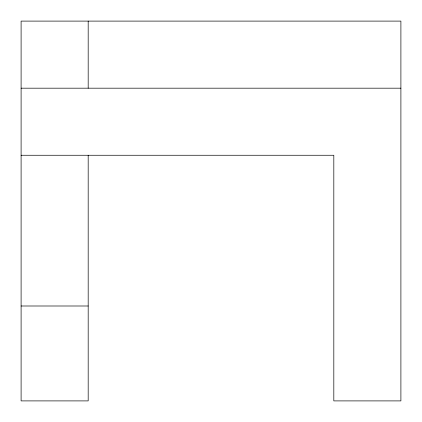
<?xml version="1.0" encoding="UTF-8"?>
<svg xmlns="http://www.w3.org/2000/svg" width="422" height="422" viewBox="0 0 422 422"><rect width="100%" height="100%" fill="white"/><g stroke="black" fill="none" stroke-linecap="round" stroke-linejoin="round"><path stroke-width="0.63" d="M21.1 88.182L400.9 88.182M21.1 155.259L333.818 155.259L333.818 400.9L400.9 400.9L400.9 21.1L21.1 21.1L21.1 400.9L88.182 400.9L88.182 155.259M21.1 305.997L88.182 305.997M88.182 21.1L88.182 88.182"/></g></svg>
